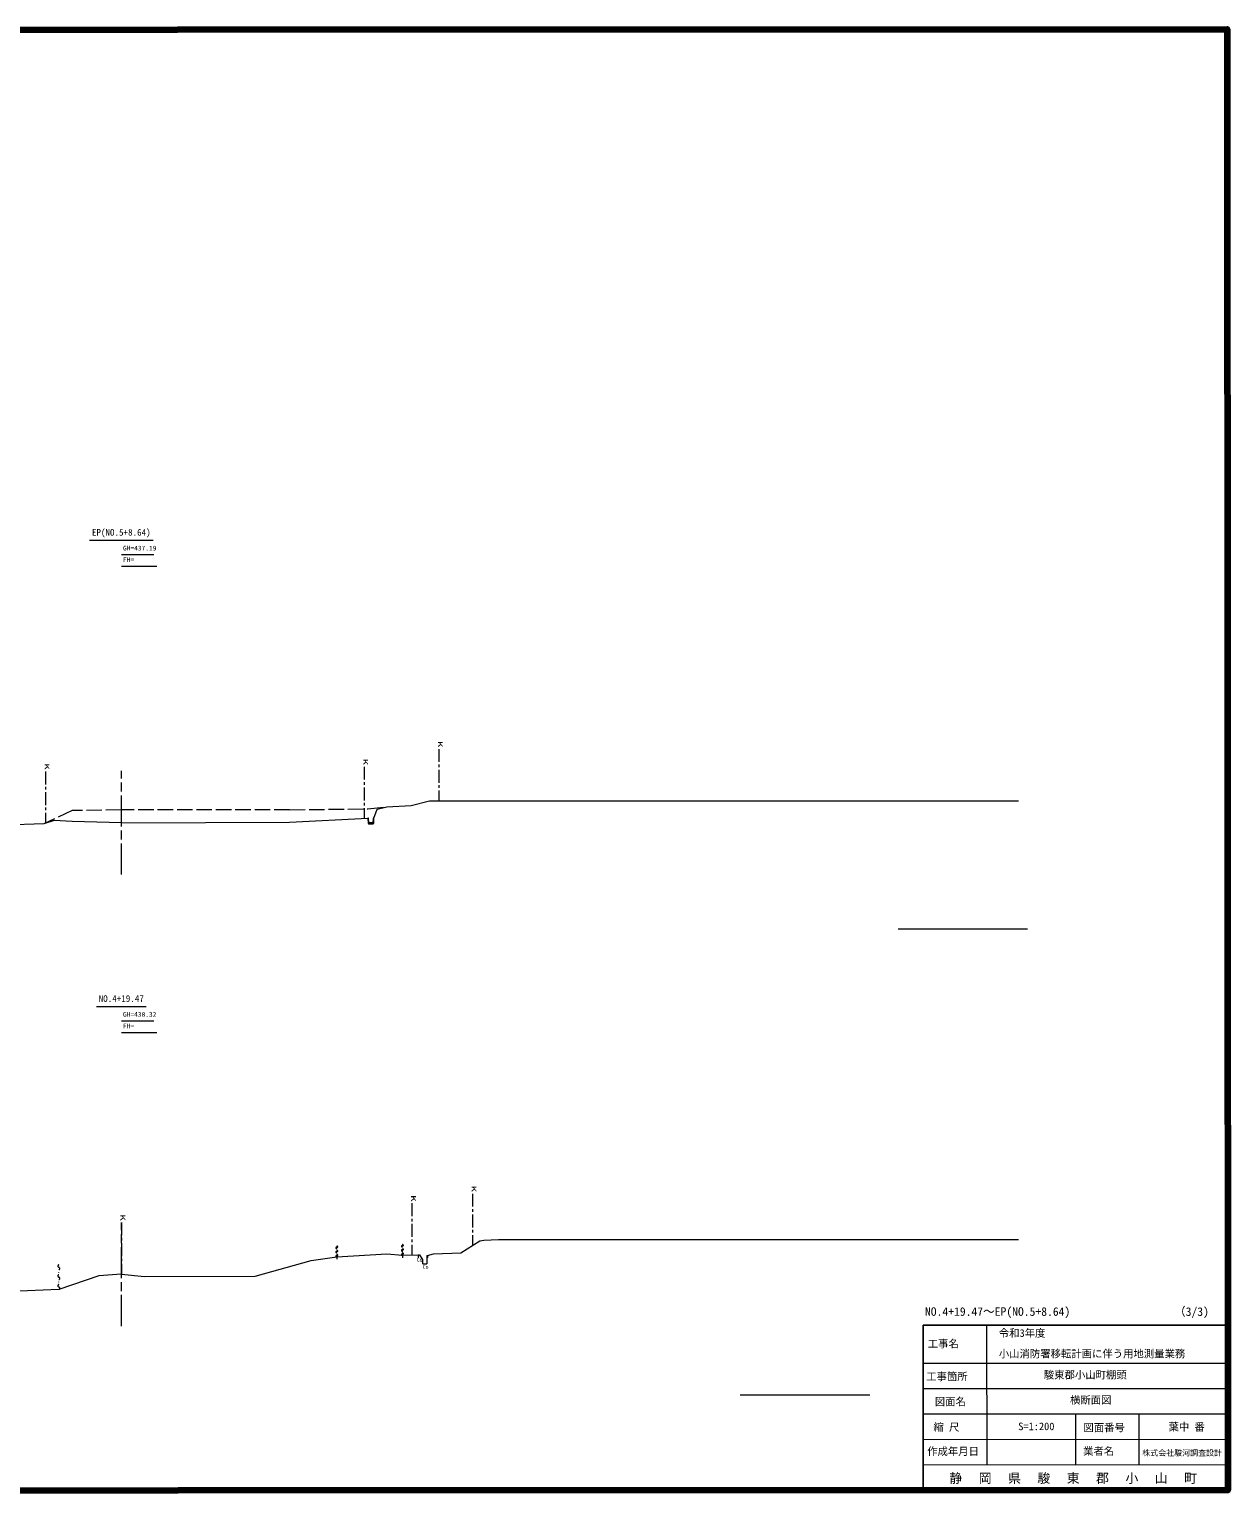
# Model space of a CAD drawing. Units: millimetres, scale not verified. Extents: x -76769 to 85470, y 421604 to 534460.
# Drawn here: x -7117 to 85470, y 421604 to 534460 of the extents above; entities that cross this region are included whole.
import ezdxf
from ezdxf.enums import TextEntityAlignment as Align

# ---------------------------------------------------------------- set-up
doc = ezdxf.new("R2010")
doc.units = ezdxf.units.MM
doc.header["$LTSCALE"] = 200
for name, pattern in [('CHAIN', [18.5, 12, -1.5, 3.5, -1.5]), ('DASHED', [7.5, 6, -1.5]), ('USER1', [8, 5, -1, 1, -1])]:
    doc.linetypes.add(name, pattern=pattern)
for name, color, linetype, lineweight in [('4', 7, 'Continuous', 13), ('センター', 7, 'CHAIN', 13), ('センター下線', 7, 'Continuous', 13), ('センター下線２', 7, 'Continuous', 13), ('センター下線３', 7, 'Continuous', 13), ('ティック', 7, 'Continuous', 13), ('地盤線', 7, 'Continuous', 13), ('汎用Layer', 5, 'USER1', 13), ('現況構造物', 7, 'Continuous', 13), ('複断面１', 7, 'DASHED', 13), ('ＤＬ', 7, 'Continuous', 13)]:
    doc.layers.add(name, color=color, linetype=linetype, lineweight=lineweight)
for name, color, linetype in [('D-TTL-TXT', 7, 'Continuous'), ('図枠', 7, 'Continuous'), ('ｾﾝﾀｰ－その他', 7, 'Continuous'), ('ｾﾝﾀｰ－測点', 7, 'Continuous')]:
    doc.layers.add(name, color=color, linetype=linetype)
doc.styles.add('@ＭＳ ゴシック', font='')
doc.styles.add('ＭＳ ゴシック', font='')
doc.styles.get('@ＭＳ ゴシック').set_extended_font_data('@MS Gothic')
doc.styles.get('ＭＳ ゴシック').set_extended_font_data('MS Gothic')

msp = doc.modelspace()

# ---------------------------------------------------------------- linework, layer by layer
at = {"layer": '4', "lineweight": 25}
for p, q in [((61947.1, 421651.8), (61942.7, 434393.2)), ((61942.7, 434393.2), (85465.3, 434393.2)), ((61947.1, 421651.8), (85469.7, 421660))]:
    msp.add_line(p, q, dxfattribs=at)
at = {"layer": '4'}
for p, q in [((66843.3, 434394.9), (66847, 423613.7)), ((61943.7, 431452.8), (85466.3, 431461)), ((61944.4, 429492.6), (85467, 429500.8)), ((61945.1, 427532.4), (85467.7, 427540.6)), ((73706.3, 427536.5), (73707.6, 423616.1)), ((78606.7, 427538.2), (78608, 423617.8)), ((61945.8, 425572.2), (85468.4, 425580.4)), ((61946.4, 423612), (85469, 423620.2))]:
    msp.add_line(p, q, dxfattribs=at)
at = {"layer": '4', "lineweight": 140}
msp.add_lwpolyline([(-76730.3, 421603.8), (-76769.3, 534403.8), (85430.7, 534460), (85469.7, 421660)], close=True, dxfattribs=at)
at = {"layer": 'センター'}
for p, q in [((0, 469192), (0, 477192)), ((0, 434324), (0, 442324))]:
    msp.add_line(p, q, dxfattribs=at)
at = {"layer": 'センター下線'}
for p, q in [((-2450, 495000), (2450, 495000)), ((-1925, 459000), (1925, 459000))]:
    msp.add_line(p, q, dxfattribs=at)
at = {"layer": 'センター下線２'}
for p, q in [((0, 493900), (2500, 493900)), ((0, 457900), (2500, 457900))]:
    msp.add_line(p, q, dxfattribs=at)
at = {"layer": 'センター下線３'}
for p, q in [((0, 493000), (2750, 493000)), ((0, 457000), (2750, 457000))]:
    msp.add_line(p, q, dxfattribs=at)
at = {"layer": 'ティック'}
for p, q in [((16640, 439680), (16640, 439480)), ((16640, 439680), (16640, 439480)), ((21710, 439800), (21710, 439600)), ((22930, 439810), (22930, 439610)), ((23240, 439490), (23240, 439290)), ((23650, 439780), (23650, 439580))]:
    msp.add_line(p, q, dxfattribs=at)
at = {"layer": '地盤線'}
for p, q in [((19510, 473530), (19750, 474230)), ((19750, 474230), (20500, 474420)), ((20500, 474420), (22400, 474530)), ((22400, 474530), (23800, 474880)), ((23800, 474880), (25000, 474880)), ((-6000, 473110), (-9000, 473010)), ((-5200, 473360), (-6000, 473110)), ((-3800, 473290), (-5200, 473360)), ((0, 473192), (-3800, 473290)), ((0, 473192), (13000, 473220)), ((13000, 473220), (19050, 473530)), ((26230, 439980), (27680, 440900)), ((27680, 440900), (28000, 440950)), ((28000, 440950), (29130, 441000)), ((10340, 438170), (14670, 439390)), ((14670, 439390), (16640, 439680)), ((16640, 439680), (20500, 439910)), ((20500, 439910), (21710, 439800)), ((21710, 439800), (22930, 439810)), ((22930, 439810), (23030, 439810)), ((23030, 439810), (23240, 439490)), ((23240, 439490), (23300, 439490)), ((23300, 439130), (23300, 439490)), ((23300, 439130), (23600, 439130)), ((23600, 439780), (23600, 439130)), ((23600, 439780), (23650, 439780)), ((23650, 439780), (24120, 439900)), ((24120, 439900), (26230, 439980)), ((-1750, 438190), (-4830, 437150)), ((0, 438324), (-1750, 438190)), ((0, 438324), (0, 438330)), ((0, 438330), (1780, 438160)), ((1780, 438160), (10340, 438170)), ((-4830, 437150), (-8450, 436990))]:
    msp.add_line(p, q, dxfattribs=at)
at = {"layer": '汎用Layer'}
for p, q in [((24517, 478880), (24517, 474880)), ((18747, 477514.5), (18747, 473514.5)), ((-5863, 477152.8), (-5863, 473152.8)), ((22452, 443806.1), (22452, 439806.1)), ((27118, 444543.4), (27118, 440543.4)), ((0, 442330), (0, 438330))]:
    msp.add_line(p, q, dxfattribs=at)
at = {"layer": '汎用Layer', "color": 7, "linetype": 'Continuous'}
for p, q in [((25000, 474880), (69310.1, 474880)), ((29130, 441000), (69310.1, 441000))]:
    msp.add_line(p, q, dxfattribs=at)
at = {"layer": '現況構造物'}
for p, q in [((19100, 473530), (19050, 473530)), ((19050, 473530), (19060.7, 473144.3)), ((19060.7, 473144.3), (19100, 473105)), ((19125, 473170), (19100, 473530)), ((19100, 473105), (19460, 473105)), ((19460, 473105), (19100, 473105)), ((19100, 473105), (19460, 473105)), ((19435, 473170), (19125, 473170)), ((19460, 473530), (19435, 473170)), ((19510, 473530), (19460, 473530)), ((19460, 473105), (19499.3, 473144.3)), ((19499.3, 473144.3), (19510, 473530)), ((16640, 440234.7), (16640, 440245.3)), ((21710, 440354.7), (21710, 440365.3)), ((16640, 439914.7), (16640, 439925.3)), ((21710, 440034.7), (21710, 440045.3)), ((-4830, 438467.3), (-4830, 438492.7)), ((-4830, 437707.3), (-4830, 437732.7))]:
    msp.add_line(p, q, dxfattribs=at)
for points in [[(16640, 440400), (16630.8, 440404.8), (16620.8, 440407.6), (16610.4, 440408.1), (16600.1, 440406.4), (16590.5, 440402.5), (16581.9, 440396.6), (16574.8, 440389.1), (16569.4, 440380.2), (16566.1, 440370.3), (16565, 440360), (16566.1, 440349.7), (16569.4, 440339.8), (16574.8, 440330.9), (16581.9, 440323.4), (16590.5, 440317.5), (16600.1, 440313.6), (16610.4, 440311.9), (16620.8, 440312.4), (16630.8, 440315.2), (16640, 440320)], [(16640, 440400), (16649.2, 440395.2), (16659.2, 440392.4), (16669.6, 440391.9), (16679.9, 440393.6), (16689.5, 440397.5), (16698.1, 440403.4), (16705.2, 440410.9), (16710.6, 440419.8), (16713.9, 440429.7), (16715, 440440), (16713.9, 440450.3), (16710.6, 440460.2), (16705.2, 440469.1), (16698.1, 440476.6), (16689.5, 440482.5), (16679.9, 440486.4), (16669.6, 440488.1), (16659.2, 440487.6), (16649.2, 440484.8), (16640, 440480)], [(16640, 440080), (16649.2, 440075.2), (16659.2, 440072.4), (16669.6, 440071.9), (16679.9, 440073.6), (16689.5, 440077.5), (16698.1, 440083.4), (16705.2, 440090.9), (16710.6, 440099.8), (16713.9, 440109.7), (16715, 440120), (16713.9, 440130.3), (16710.6, 440140.2), (16705.2, 440149.1), (16698.1, 440156.6), (16689.5, 440162.5), (16679.9, 440166.4), (16669.6, 440168.1), (16659.2, 440167.6), (16649.2, 440164.8), (16640, 440160)], [(21710, 440520), (21700.8, 440524.8), (21690.8, 440527.6), (21680.4, 440528.1), (21670.1, 440526.4), (21660.5, 440522.5), (21651.9, 440516.6), (21644.8, 440509.1), (21639.4, 440500.2), (21636.1, 440490.3), (21635, 440480), (21636.1, 440469.7), (21639.4, 440459.8), (21644.8, 440450.9), (21651.9, 440443.4), (21660.5, 440437.5), (21670.1, 440433.6), (21680.4, 440431.9), (21690.8, 440432.4), (21700.8, 440435.2), (21710, 440440)], [(21710, 440200), (21700.8, 440204.8), (21690.8, 440207.6), (21680.4, 440208.1), (21670.1, 440206.4), (21660.5, 440202.5), (21651.9, 440196.6), (21644.8, 440189.1), (21639.4, 440180.2), (21636.1, 440170.3), (21635, 440160), (21636.1, 440149.7), (21639.4, 440139.8), (21644.8, 440130.9), (21651.9, 440123.4), (21660.5, 440117.5), (21670.1, 440113.6), (21680.4, 440111.9), (21690.8, 440112.4), (21700.8, 440115.2), (21710, 440120)], [(21710, 440520), (21719.2, 440515.2), (21729.2, 440512.4), (21739.6, 440511.9), (21749.9, 440513.6), (21759.5, 440517.5), (21768.1, 440523.4), (21775.2, 440530.9), (21780.6, 440539.8), (21783.9, 440549.7), (21785, 440560), (21783.9, 440570.3), (21780.6, 440580.2), (21775.2, 440589.1), (21768.1, 440596.6), (21759.5, 440602.5), (21749.9, 440606.4), (21739.6, 440608.1), (21729.2, 440607.6), (21719.2, 440604.8), (21710, 440600)], [(21710, 440200), (21719.2, 440195.2), (21729.2, 440192.4), (21739.6, 440191.9), (21749.9, 440193.6), (21759.5, 440197.5), (21768.1, 440203.4), (21775.2, 440210.9), (21780.6, 440219.8), (21783.9, 440229.7), (21785, 440240), (21783.9, 440250.3), (21780.6, 440260.2), (21775.2, 440269.1), (21768.1, 440276.6), (21759.5, 440282.5), (21749.9, 440286.4), (21739.6, 440288.1), (21729.2, 440287.6), (21719.2, 440284.8), (21710, 440280)], [(-4830, 439050), (-4842.5, 439046.1), (-4854.3, 439040.6), (-4865.3, 439033.6), (-4875.2, 439025.2), (-4884, 439015.5), (-4891.4, 439004.8), (-4897.3, 438993.1), (-4901.5, 438980.8), (-4904.1, 438968), (-4905, 438955), (-4904.1, 438942), (-4901.5, 438929.2), (-4897.3, 438916.9), (-4891.4, 438905.2), (-4884, 438894.5), (-4875.2, 438884.8), (-4865.3, 438876.4), (-4854.3, 438869.4), (-4842.5, 438863.9), (-4830, 438860)], [(16640, 440080), (16630.8, 440084.8), (16620.8, 440087.6), (16610.4, 440088.1), (16600.1, 440086.4), (16590.5, 440082.5), (16581.9, 440076.6), (16574.8, 440069.1), (16569.4, 440060.2), (16566.1, 440050.3), (16565, 440040), (16566.1, 440029.7), (16569.4, 440019.8), (16574.8, 440010.9), (16581.9, 440003.4), (16590.5, 439997.5), (16600.1, 439993.6), (16610.4, 439991.9), (16620.8, 439992.4), (16630.8, 439995.2), (16640, 440000)], [(16640, 439760), (16630.8, 439764.8), (16620.8, 439767.6), (16610.4, 439768.1), (16600.1, 439766.4), (16590.5, 439762.5), (16581.9, 439756.6), (16574.8, 439749.1), (16569.4, 439740.2), (16566.1, 439730.3), (16565, 439720), (16566.1, 439709.7), (16569.4, 439699.8), (16574.8, 439690.9), (16581.9, 439683.4), (16590.5, 439677.5), (16600.1, 439673.6), (16610.4, 439671.9), (16620.8, 439672.4), (16630.8, 439675.2), (16640, 439680)], [(16640, 439760), (16649.2, 439755.2), (16659.2, 439752.4), (16669.6, 439751.9), (16679.9, 439753.6), (16689.5, 439757.5), (16698.1, 439763.4), (16705.2, 439770.9), (16710.6, 439779.8), (16713.9, 439789.7), (16715, 439800), (16713.9, 439810.3), (16710.6, 439820.2), (16705.2, 439829.1), (16698.1, 439836.6), (16689.5, 439842.5), (16679.9, 439846.4), (16669.6, 439848.1), (16659.2, 439847.6), (16649.2, 439844.8), (16640, 439840)], [(21710, 439880), (21700.8, 439884.8), (21690.8, 439887.6), (21680.4, 439888.1), (21670.1, 439886.4), (21660.5, 439882.5), (21651.9, 439876.6), (21644.8, 439869.1), (21639.4, 439860.2), (21636.1, 439850.3), (21635, 439840), (21636.1, 439829.7), (21639.4, 439819.8), (21644.8, 439810.9), (21651.9, 439803.4), (21660.5, 439797.5), (21670.1, 439793.6), (21680.4, 439791.9), (21690.8, 439792.4), (21700.8, 439795.2), (21710, 439800)], [(21710, 439880), (21719.2, 439875.2), (21729.2, 439872.4), (21739.6, 439871.9), (21749.9, 439873.6), (21759.5, 439877.5), (21768.1, 439883.4), (21775.2, 439890.9), (21780.6, 439899.8), (21783.9, 439909.7), (21785, 439920), (21783.9, 439930.3), (21780.6, 439940.2), (21775.2, 439949.1), (21768.1, 439956.6), (21759.5, 439962.5), (21749.9, 439966.4), (21739.6, 439968.1), (21729.2, 439967.6), (21719.2, 439964.8), (21710, 439960)], [(-4830, 438290), (-4842.5, 438286.1), (-4854.3, 438280.6), (-4865.3, 438273.6), (-4875.2, 438265.2), (-4884, 438255.5), (-4891.4, 438244.8), (-4897.3, 438233.1), (-4901.5, 438220.8), (-4904.1, 438208), (-4905, 438195), (-4904.1, 438182), (-4901.5, 438169.2), (-4897.3, 438156.9), (-4891.4, 438145.2), (-4884, 438134.5), (-4875.2, 438124.8), (-4865.3, 438116.4), (-4854.3, 438109.4), (-4842.5, 438103.9), (-4830, 438100)], [(-4830, 438670), (-4817.5, 438673.9), (-4805.7, 438679.4), (-4794.7, 438686.4), (-4784.8, 438694.8), (-4776, 438704.5), (-4768.6, 438715.2), (-4762.7, 438726.9), (-4758.5, 438739.2), (-4755.9, 438752), (-4755, 438765), (-4755.9, 438778), (-4758.5, 438790.8), (-4762.7, 438803.1), (-4768.6, 438814.8), (-4776, 438825.5), (-4784.8, 438835.2), (-4794.7, 438843.6), (-4805.7, 438850.6), (-4817.5, 438856.1), (-4830, 438860)], [(-4830, 437910), (-4817.5, 437913.9), (-4805.7, 437919.4), (-4794.7, 437926.4), (-4784.8, 437934.8), (-4776, 437944.5), (-4768.6, 437955.2), (-4762.7, 437966.9), (-4758.5, 437979.2), (-4755.9, 437992), (-4755, 438005), (-4755.9, 438018), (-4758.5, 438030.8), (-4762.7, 438043.1), (-4768.6, 438054.8), (-4776, 438065.5), (-4784.8, 438075.2), (-4794.7, 438083.6), (-4805.7, 438090.6), (-4817.5, 438096.1), (-4830, 438100)], [(-4830, 437530), (-4842.5, 437526.1), (-4854.3, 437520.6), (-4865.3, 437513.6), (-4875.2, 437505.2), (-4884, 437495.5), (-4891.4, 437484.8), (-4897.3, 437473.1), (-4901.5, 437460.8), (-4904.1, 437448), (-4905, 437435), (-4904.1, 437422), (-4901.5, 437409.2), (-4897.3, 437396.9), (-4891.4, 437385.2), (-4884, 437374.5), (-4875.2, 437364.8), (-4865.3, 437356.4), (-4854.3, 437349.4), (-4842.5, 437343.9), (-4830, 437340)], [(-4830, 437150), (-4817.5, 437153.9), (-4805.7, 437159.4), (-4794.7, 437166.4), (-4784.8, 437174.8), (-4776, 437184.5), (-4768.6, 437195.2), (-4762.7, 437206.9), (-4758.5, 437219.2), (-4755.9, 437232), (-4755, 437245), (-4755.9, 437258), (-4758.5, 437270.8), (-4762.7, 437283.1), (-4768.6, 437294.8), (-4776, 437305.5), (-4784.8, 437315.2), (-4794.7, 437323.6), (-4805.7, 437330.6), (-4817.5, 437336.1), (-4830, 437340)]]:
    msp.add_lwpolyline(points, dxfattribs=at)
at = {"layer": '複断面１'}
for p, q in [((-3800, 474120), (-6000, 473110)), ((0, 474190), (-3800, 474120)), ((13000, 474190), (0, 474190)), ((13000, 474190), (19050, 474260)), ((19050, 474260), (20500, 474420))]:
    msp.add_line(p, q, dxfattribs=at)
at = {"layer": 'ＤＬ'}
for p, q in [((60000, 465000), (70000, 465000)), ((47812, 429000), (57812, 429000))]:
    msp.add_line(p, q, dxfattribs=at)

# ---------------------------------------------------------------- texts
at = {"layer": 'D-TTL-TXT', "style": 'ＭＳ ゴシック'}
for s, height, rotation, p in [('令和3年度', 586.5, 0.02, (67783.6, 433312.6)), ('工事名', 586.5, 0.02, (62292.7, 432484.4)), ('小山消防署移転計画に伴う用地測量業務', 586.5, 0.02, (67784.2, 431712.6)), ('工事箇所', 586.5, 0.02, (62175.3, 429957.3)), ('駿東郡小山町棚頭', 586.5, 0.02, (71263, 430084.8)), ('図面名', 586.5, 0.02, (62839.2, 428019.5)), ('横断面図', 586.5, 0.02, (73281.8, 428144)), ('縮 尺', 586.5, 0.02, (62735.9, 426047.1)), ('S=1:200', 586.5, 0.022, (69286.6, 426106.8)), ('図面番号', 586.5, 0.02, (74318.2, 426016.5)), ('葉中 番', 586.5, 0.02, (80897.8, 426065)), ('作成年月日', 586.5, 0.02, (62251.7, 424178.3)), ('業者名', 586.5, 0.02, (74294.7, 424193.9)), ('株式会社駿河調査設計', 439.9, 0.02, (78866.5, 424172.8))]:
    msp.add_text(s, height=height, rotation=rotation, dxfattribs=at).set_placement(p, align=Align.BOTTOM_LEFT)
at = {"layer": '図枠', "insert": (74165.8, 422134), "char_height": 725.8, "attachment_point": 8, "style": 'ＭＳ ゴシック'}
msp.add_mtext('\\T2.29;静岡県駿東郡小山町', dxfattribs=at)
at = {"layer": '汎用Layer', "style": '@ＭＳ ゴシック', "width": 2}
for p in [(24340.6, 479499.2), (-6039.4, 477772), (18570.6, 478133.7), (26941.6, 445162.6), (22275.6, 444425.3), (-176.4, 442949.2)]:
    msp.add_text('K', height=366.6, rotation=270, dxfattribs=at).set_placement(p, align=Align.BOTTOM_LEFT)
at = {"layer": '汎用Layer', "color": 7, "style": 'ＭＳ ゴシック'}
for p in [(22804.8, 439214.4), (23271.1, 438662.2)]:
    msp.add_text('Co', height=293.3, dxfattribs=at).set_placement(p, align=Align.BOTTOM_LEFT)
at = {"layer": 'ｾﾝﾀｰ－その他', "style": 'ＭＳ ゴシック'}
for s, p in [('GH=437.19', (125, 494100)), ('FH=', (125, 493200)), ('GH=438.32', (125, 458100)), ('FH=', (125, 457200))]:
    msp.add_text(s, height=366.6, dxfattribs=at).set_placement(p, align=Align.BOTTOM_LEFT)
at = {"layer": 'ｾﾝﾀｰ－測点', "style": 'ＭＳ ゴシック'}
for s, height, p in [('EP(NO.5+8.64)', 513.2, (-2275, 495200)), ('NO.4+19.47', 513.2, (-1750, 459200)), ('NO.4+19.47～EP(NO.5+8.64)', 659.8, (62078.3, 434915.4)), ('（3/3)', 659.8, (81318.7, 434910.6))]:
    msp.add_text(s, height=height, dxfattribs=at).set_placement(p, align=Align.BOTTOM_LEFT)

doc.saveas('drawing.dxf')
